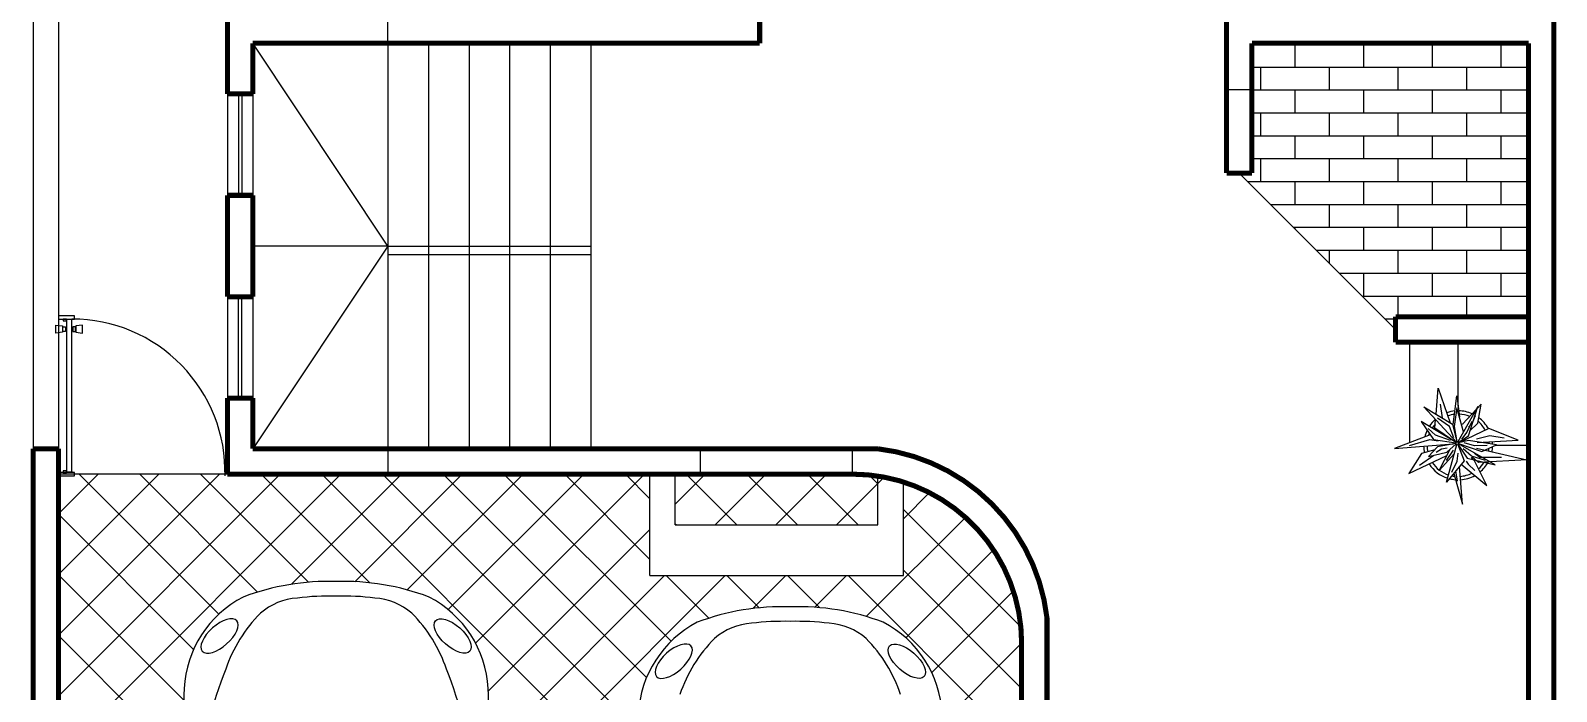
# Model space of a CAD drawing. Header units: millimetres. Extents: x -54.3 to 12.1, y 152.8 to 185.4.
# Drawn here: x -54.3 to -45.27, y 166.7 to 170.61 of the extents above; entities that cross this region are included whole.
import ezdxf

# ---------------------------------------------------------------- set-up
doc = ezdxf.new("R2010")
doc.units = ezdxf.units.MM
doc.header["$LTSCALE"] = 2
for name, color, linetype in [('AUTOS', 244, 'Continuous'), ('AUXILIARES', 210, 'Continuous'), ('DUELA', 35, 'Continuous'), ('MUEBLES', 8, 'Continuous'), ('MUROS', 30, 'Continuous'), ('NIVELES', 3, 'Continuous'), ('PISO EXTERIOR', 55, 'Continuous'), ('PISO INTERIOR', 41, 'Continuous'), ('PLANTAS', 80, 'Continuous'), ('PUERTAS', 47, 'Continuous'), ('VENTANAS', 170, 'Continuous')]:
    doc.layers.add(name, color=color, linetype=linetype)

# ---------------------------------------------------------------- blocks, each defined once
blk = doc.blocks.new('maceta')
for p, q in [((-0.1323, 0.174), (-0.1194, 0.3278)), ((-0.1194, 0.3278), (-0.0485, 0.1231)), ((-0.0321, 0.1131), (-0.0092, 0.2818)), ((-0.0092, 0.2818), (0.0056, 0.1578)), ((-0.0126, 0.0082), (-0.2044, 0.2177)), ((-0.2044, 0.2177), (-0.0352, 0.115)), ((-0.1083, 0.2321), (-0.0969, 0.1525)), ((-0.0098, 0.2117), (-0.0248, 0.1004)), ((0.0307, 0.07), (-0.0098, 0.2117)), ((0.1144, 0.2189), (-0.0035, 0.0092)), ((0.1341, 0.2333), (0.0248, 0.114)), ((0.0585, 0.0451), (0.1144, 0.2189)), ((0.1142, 0.1215), (0.1341, 0.2333)), ((-0.014, 0.0064), (-0.2212, 0.1304)), ((-0.2212, 0.1304), (-0.1476, 0.0232)), ((-0.1393, 0.0917), (-0.135, 0.1419)), ((-0.0244, 0.0127), (-0.1393, 0.0917)), ((-0.0522, 0.1002), (-0.1243, 0.1501)), ((-0.0275, 0.0343), (-0.0522, 0.1002)), ((-0.0352, 0.115), (-0.0092, 0.01)), ((-0.0248, 0.1004), (-0.0087, 0.0101)), ((0.0248, 0.114), (0.0242, 0.1121)), ((0.079, 0.1304), (0.0495, 0.0675)), ((0.0794, 0.1158), (0.0592, 0.0962)), ((0.068, 0.0746), (0.1142, 0.1215)), ((0.0997, 0.1649), (0.0794, 0.1158)), ((-0.1675, 0.0522), (-0.3778, -0.0301)), ((-0.2896, -0.0122), (-0.1691, 0.023)), ((-0.1355, 0.0498), (-0.1787, 0.0899)), ((-0.1691, 0.023), (-0.1207, 0.0169)), ((-0.1476, 0.0232), (-0.015, 0.0036)), ((-0.0473, 0.0183), (-0.1355, 0.0498)), ((-0.0149, 0.001), (-0.1232, -0.0204)), ((-0.0008, 0.0067), (0.0585, 0.0451)), ((0, 0), (0.1377, -0.0462)), ((0.0587, 0.0179), (0.0002, 0.0042)), ((0.1788, 0.0892), (0.0061, 0.0056)), ((0.0495, 0.0675), (0.0172, 0.0253)), ((0.0956, -0.0129), (0.0336, 0.0035)), ((0.2257, -0.0084), (0.0587, 0.0179)), ((0.1072, 0.027), (0.1861, 0.0475)), ((0.1103, 0.0066), (0.3541, 0.0208)), ((0.3541, 0.0208), (0.1788, 0.0892)), ((0.1861, 0.0475), (0.2703, 0.0347)), ((-0.3778, -0.0301), (-0.0308, -0.0022)), ((-0.2188, -0.0599), (-0.2933, -0.1767)), ((-0.2933, -0.1767), (-0.0686, -0.0707)), ((-0.2309, -0.1274), (-0.1466, -0.0692)), ((-0.1403, -0.0379), (-0.2188, -0.0599)), ((-0.1232, -0.0204), (-0.1781, -0.0766)), ((-0.1781, -0.0766), (-0.0692, -0.0509)), ((-0.1318, -0.0508), (-0.1011, -0.0307)), ((-0.115, -0.16), (-0.0496, -0.034)), ((-0.0238, -0.0586), (-0.115, -0.16)), ((-0.1011, -0.0307), (-0.0667, -0.0246)), ((-0.0713, -0.1009), (-0.0298, -0.0399)), ((-0.0699, -0.2291), (-0.0094, -0.005)), ((-0.0692, -0.0509), (-0.0132, -0.0026)), ((-0.0069, -0.1046), (-0.0022, -0.057)), ((-0.0045, -0.0048), (0.0333, -0.1019)), ((-0.0031, -0.004), (0.0515, -0.0873)), ((0.217, -0.1251), (-0.0006, -0.0014)), ((0.077, -0.0743), (0.0279, -0.0311)), ((0.0515, -0.0873), (0.217, -0.1251)), ((0.0948, -0.103), (0.0755, -0.0832)), ((0.1596, -0.101), (0.077, -0.0743)), ((0.1192, -0.1121), (0.0808, -0.0777)), ((0.0952, -0.0578), (0.1274, -0.0805)), ((0.1708, -0.0123), (0.0956, -0.0129)), ((0.1073, -0.0269), (0.405, -0.0972)), ((0.1274, -0.0805), (0.2543, -0.0816)), ((0.1377, -0.0462), (0.2257, -0.0084)), ((0.0333, -0.1019), (-0.0699, -0.2291)), ((-0.039, -0.1701), (-0.0069, -0.1046)), ((-0.0283, -0.1778), (0.0248, -0.3581)), ((-0.0048, -0.2234), (-0.0149, -0.1612)), ((0.0248, -0.3581), (0.0058, -0.1358)), ((0.0165, -0.1225), (0.1675, -0.2484)), ((0.0464, -0.104), (0.057, -0.1221)), ((0.057, -0.1221), (0.0976, -0.1594)), ((0.1675, -0.2484), (0.0948, -0.103)), ((0.405, -0.0972), (0.1192, -0.1121))]:
    blk.add_line(p, q)
blk.add_circle((-0.0073, 0.0025), 0.00774)
at = {"layer": 'MUEBLES'}
for radius, start, end in [(0.2042, 95.44307, 109.2059), (0.2042, 65.85737, 89.11422), (0.2042, 131.1899, 146.8264), (0.1842, 137.32542, 146.57843), (0.1842, 96.90338, 109.21627), (0.1842, 67.9358, 88.27383), (0.1842, 59.11516, 59.45767), (0.1842, 29.18399, 50.22066), (0.2042, 28.85454, 53.37334), (0.2042, 154.16859, 165.89112), (0.1842, 157.78394, 161.32272), (0.1842, 2.70915, 6.55376), (0.2042, 1.55192, 6.23857), (0.2042, 181.68292, 192.64499), (0.1842, 181.36559, 192.31571), (0.1842, 349.49494, 354.66745), (0.2042, 349.22161, 357.67927), (0.2042, 212.62095, 252.47448), (0.1842, 213.42498, 252.21304), (0.1842, 273.94211, 296.35906), (0.1842, 310.71582, 327.0887), (0.2042, 309.30525, 331.05428), (0.2042, 255.56589, 265.56906), (0.1842, 258.44955, 263.18394), (0.2042, 274.03333, 298.81446)]:
    blk.add_arc((-0.0019, -0.0103), radius, start, end, dxfattribs=at)
blk = doc.blocks.new('A$C24DB07CB')
at = {"layer": 'NIVELES', "ltscale": 0.5}
blk.add_blockref('maceta', (0.3778, 0.3581), dxfattribs=at)
blk = doc.blocks.new('A$C0BB47299')
blk.add_blockref('A$C24DB07CB', (0, 0))

msp = doc.modelspace()

# ---------------------------------------------------------------- hatches: boundary and pattern name
at = {"layer": 'DUELA'}
h = msp.add_hatch(dxfattribs=at)
h.set_pattern_fill('AR-BRSTD', color=256, scale=0.002, angle=360, style=0)
h.set_pattern_definition([(360, (-162.43718, 30.71033), (7e-17, 0.1354836), []), (90, (-162.43718, 30.71033), (-0.2032, 0.1354836), [0.1354836, -0.1354836])])
h.paths.add_polyline_path([(-45.4343, 170.5351), (-47.0718, 170.5351), (-47.0718, 169.7661), (-47.1468, 169.7661), (-46.2218, 168.8411), (-46.2218, 168.9161), (-45.4343, 168.9161)])

# ---------------------------------------------------------------- linework, layer by layer
at = {"color": 8, "linetype": 'Continuous'}
for p, q in [((-54.1487, 168.8672), (-54.1109, 168.8625)), ((-54.1487, 168.8199), (-54.1487, 168.8672)), ((-54.1343, 168.9216), (-54.1343, 168.9027)), ((-54.0397, 168.9216), (-54.1343, 168.9216)), ((-54.1343, 168.9027), (-54.0397, 168.9027)), ((-54.1109, 168.8625), (-54.1109, 168.8246)), ((-54.1059, 168.9027), (-54.1059, 168.8933)), ((-54.087, 168.9027), (-54.1059, 168.9027)), ((-54.1059, 168.8933), (-54.087, 168.8933)), ((-54.0872, 168.9003), (-54.087, 167.9992)), ((-54.087, 168.8933), (-54.087, 168.9027)), ((-54.0539, 167.9992), (-54.0541, 168.9003)), ((-54.0397, 168.9027), (-54.0397, 168.9216)), ((-53.9926, 168.8673), (-54.0305, 168.8625)), ((-54.0305, 168.8625), (-54.0304, 168.8247)), ((-53.9926, 168.82), (-53.9926, 168.8673)), ((-54.1109, 168.8246), (-54.1487, 168.8199)), ((-54.1085, 168.8578), (-54.0919, 168.8578)), ((-54.1085, 168.8294), (-54.1085, 168.8578)), ((-54.0919, 168.8294), (-54.1085, 168.8294)), ((-54.0919, 168.8578), (-54.0919, 168.8294)), ((-54.0328, 168.8578), (-54.0494, 168.8578)), ((-54.0494, 168.8578), (-54.0494, 168.8294)), ((-54.0494, 168.8294), (-54.0328, 168.8294)), ((-54.0328, 168.8294), (-54.0328, 168.8578)), ((-54.0304, 168.8247), (-53.9926, 168.82)), ((-54.0397, 167.9945), (-54.1343, 167.9945)), ((-54.1343, 167.9945), (-54.1343, 167.9756)), ((-54.1343, 167.9756), (-54.0397, 167.9756)), ((-54.1059, 168.004), (-54.1059, 167.9945)), ((-54.087, 168.004), (-54.1059, 168.004)), ((-54.1059, 167.9945), (-54.087, 167.9945)), ((-54.087, 167.9945), (-54.087, 168.004)), ((-54.087, 167.9992), (-54.0539, 167.9992)), ((-54.0397, 167.9756), (-54.0397, 167.9945))]:
    msp.add_line(p, q, dxfattribs=at)
msp.add_arc((-54.0539, 167.9969), 0.9058, 358.6535, 90, dxfattribs=at)
msp.add_ellipse((-54.0539, 167.9969), major_axis=(-0.00167, -0.00167), ratio=1, dxfattribs=at)
at = {"layer": 'AUTOS'}
for centre, radius, start, end in [((-52.5358, 165.9174), 1.433, 88.20299, 110.65704), ((-52.4459, 165.9174), 1.433, 69.34296, 91.79701), ((-52.7418, 166.6821), 0.6493, 117.47056, 176.89585), ((-52.6972, 166.8846), 0.3681, 93.57654, 131.06545), ((-52.5326, 165.7682), 1.4956, 88.40228, 97.20641), ((-52.4492, 165.7682), 1.4956, 82.79359, 91.59772), ((-52.2845, 166.8846), 0.3681, 48.93455, 86.42346), ((-52.24, 166.6821), 0.6493, 3.10415, 62.52944), ((-52.3371, 166.5611), 0.8507, 135.03952, 161.51269), ((-52.6446, 166.5611), 0.8507, 18.48731, 44.96048), ((-49.8482, 165.768), 1.433, 88.20299, 110.65704), ((-49.7583, 165.768), 1.433, 69.34296, 91.79701), ((-50.0542, 166.5327), 0.6493, 117.47056, 176.89585), ((-50.0096, 166.7352), 0.3681, 93.57654, 131.06545), ((-49.845, 165.6188), 1.4956, 88.40228, 97.20641), ((-49.7616, 165.6188), 1.4956, 82.79359, 91.59772), ((-49.5969, 166.7352), 0.3681, 48.93455, 86.42346), ((-49.5524, 166.5327), 0.6493, 3.10415, 62.52944), ((-49.6495, 166.4116), 0.8507, 135.03952, 161.51269), ((-49.957, 166.4116), 0.8507, 18.48731, 44.96048), ((-51.2242, 166.046), 2.0739, 157.76563, 175.95499), ((-53.7576, 166.046), 2.0739, 4.04501, 22.23437), ((-49.3942, 166.5332), 4.0002, 177.36171, 185.92065), ((-55.5876, 166.5332), 4.0002, 354.07935, 2.63829)]:
    msp.add_arc(centre, radius, start, end, dxfattribs=at)
at = {"layer": 'AUTOS', "extrusion": (0, 0, -1)}
for centre in [(-53.1806, 167.0278), (-50.493, 166.8784)]:
    msp.add_ellipse(centre, major_axis=(0.102, 0.0903), ratio=0.463754, dxfattribs=at)
at = {"layer": 'AUTOS'}
for centre in [(-51.8012, 167.0278), (-49.1136, 166.8784)]:
    msp.add_ellipse(centre, major_axis=(-0.102, 0.0903), ratio=0.463754, dxfattribs=at)
at = {"layer": 'AUXILIARES'}
for p, q in [((-52.1843, 170.5351), (-52.1843, 170.6851)), ((-47.0718, 170.2584), (-47.2218, 170.2584)), ((-52.1843, 168.1351), (-52.1843, 167.9851))]:
    msp.add_line(p, q, dxfattribs=at)
at = {"layer": 'MUROS'}
for p, q in [((-54.2843, 180.1351), (-54.2843, 168.1351)), ((-54.1343, 179.9851), (-54.1343, 168.1351)), ((-53.1343, 170.2351), (-53.1343, 169.6351)), ((-52.9843, 170.2351), (-52.9843, 169.6351)), ((-53.1343, 169.0351), (-53.1343, 168.4351)), ((-52.9843, 169.0351), (-52.9843, 168.4351))]:
    msp.add_line(p, q, dxfattribs=at)
at = {"layer": 'MUROS', "const_width": 0.03}
for points in [[(-45.2843, 178.1351), (-45.2843, 165.2851)], [(-53.1343, 171.5094), (-53.1343, 170.2351)], [(-49.9843, 170.5351), (-49.9843, 170.6851)], [(-47.2218, 170.6851), (-47.2218, 169.7661)], [(-52.9843, 170.5351), (-52.9843, 170.2351)], [(-52.9843, 170.5351), (-49.9843, 170.5351)], [(-47.0718, 170.5351), (-45.4343, 170.5351)], [(-47.0718, 170.5351), (-47.0718, 169.7661)], [(-45.4343, 165.4351), (-45.4343, 170.5351)], [(-53.1343, 170.2351), (-52.9843, 170.2351)], [(-47.0718, 169.7661), (-47.2218, 169.7661)], [(-53.1343, 169.6351), (-53.1343, 169.0351)], [(-53.1343, 169.6351), (-52.9843, 169.6351)], [(-52.9843, 169.6351), (-52.9843, 169.0351)], [(-53.1343, 169.0351), (-52.9843, 169.0351)], [(-45.4343, 168.9161), (-46.2218, 168.9161)], [(-46.2218, 168.9161), (-46.2218, 168.7661)], [(-45.4343, 168.7661), (-46.2218, 168.7661)], [(-53.1343, 168.4351), (-53.1343, 167.9851)], [(-53.1343, 168.4351), (-52.9843, 168.4351)], [(-52.9843, 168.4351), (-52.9843, 168.1351)], [(-54.2843, 168.1351), (-54.2843, 162.1351)], [(-54.2843, 168.1351), (-54.1343, 168.1351)], [(-54.1343, 168.1351), (-54.1343, 162.2851)], [(-52.9843, 168.1351), (-49.2843, 168.1351)], [(-53.1343, 167.9851), (-49.4343, 167.9851)], [(-48.2843, 167.1351), (-48.2843, 165.4351)], [(-48.4343, 166.9851), (-48.4343, 164.5749)]]:
    msp.add_lwpolyline(points, dxfattribs=at)
for points in [[(-48.2843, 167.1351, 0.347922), (-49.2843, 168.1351)], [(-48.4343, 166.9851, 0.414214), (-49.4343, 167.9851)]]:
    msp.add_lwpolyline(points, format="xyb", dxfattribs=at)
at = {"layer": 'PISO EXTERIOR'}
for p, q in [((-54.1343, 167.7501), (-53.8993, 167.9851)), ((-54.1343, 167.3909), (-53.5401, 167.9851)), ((-54.1343, 167.0316), (-53.1809, 167.9851)), ((-54.1343, 166.6724), (-52.8216, 167.9851)), ((-54.1343, 166.3132), (-52.4624, 167.9851)), ((-53.1343, 167.9851), (-54.1343, 167.9851)), ((-53.1843, 167.1573), (-54.0121, 167.9851)), ((-52.9554, 167.2876), (-53.6529, 167.9851)), ((-52.6541, 167.3455), (-53.2937, 167.9851)), ((-52.2914, 167.342), (-52.9345, 167.9851)), ((-52.7547, 167.3336), (-52.1032, 167.9851)), ((-50.6972, 166.107), (-52.5753, 167.9851)), ((-52.3802, 167.3489), (-51.744, 167.9851)), ((-50.7058, 166.4748), (-52.216, 167.9851)), ((-52.0697, 167.3001), (-51.3848, 167.9851)), ((-50.6538, 166.782), (-51.8568, 167.9851)), ((-51.8272, 167.1834), (-51.0256, 167.9851)), ((-51.6659, 166.9856), (-50.6664, 167.9851)), ((-50.5089, 166.9963), (-51.4976, 167.9851)), ((-50.6343, 167.4809), (-51.1384, 167.9851)), ((-50.6343, 167.8401), (-50.7792, 167.9851)), ((-50.6343, 167.3851), (-50.6343, 167.9851)), ((-50.4843, 167.6851), (-50.4843, 167.9851)), ((-50.4843, 167.808), (-50.3072, 167.9851)), ((-50.12, 167.6851), (-50.42, 167.9851)), ((-50.248, 167.6851), (-49.948, 167.9851)), ((-49.7608, 167.6851), (-50.0608, 167.9851)), ((-49.8888, 167.6851), (-49.5888, 167.9851)), ((-49.4016, 167.6851), (-49.7016, 167.9851)), ((-49.5295, 167.6851), (-49.2472, 167.9674)), ((-49.2843, 167.927), (-49.3377, 167.9804)), ((-49.2843, 167.6851), (-49.2843, 167.9737)), ((-49.1343, 167.3851), (-49.1343, 167.939)), ((-49.1343, 167.7211), (-48.9797, 167.8757)), ((-53.3342, 166.948), (-54.1343, 167.748)), ((-50.4792, 167.6851), (-50.4843, 167.6901)), ((-49.3536, 167.1426), (-48.7666, 167.7295)), ((-48.4389, 167.0816), (-49.1343, 167.777)), ((-51.5909, 166.7013), (-50.6343, 167.658)), ((-49.1199, 167.0171), (-48.6002, 167.5367)), ((-48.4343, 166.7178), (-49.1343, 167.4178)), ((-53.3928, 166.6473), (-54.1343, 167.3888)), ((-51.592, 166.3411), (-50.548, 167.3851)), ((-51.5127, 166.0612), (-50.1888, 167.3851)), ((-50.2859, 167.1325), (-50.5384, 167.3851)), ((-49.9883, 167.1941), (-50.1792, 167.3851)), ((-50.0245, 167.1901), (-49.8295, 167.3851)), ((-49.6302, 167.1952), (-49.82, 167.3851)), ((-49.658, 167.1974), (-49.4703, 167.3851)), ((-48.4343, 166.3585), (-49.4608, 167.3851)), ((-48.966, 166.8117), (-48.4833, 167.2944)), ((-53.3865, 166.2818), (-54.1343, 167.0296)), ((-48.902, 166.5166), (-48.4343, 166.9843))]:
    msp.add_line(p, q, dxfattribs=at)
at = {"layer": 'PISO INTERIOR'}
for p, q in [((-52.1843, 169.3351), (-52.9843, 170.5351)), ((-52.1843, 170.5351), (-52.1843, 168.1351)), ((-51.9443, 170.5351), (-51.9443, 168.1351)), ((-51.7043, 170.5351), (-51.7043, 168.1351)), ((-51.4643, 170.5351), (-51.4643, 168.1351)), ((-51.2243, 170.5351), (-51.2243, 168.1351)), ((-50.9843, 170.5351), (-50.9843, 168.1351)), ((-47.1468, 169.7661), (-46.2218, 168.8411)), ((-52.1843, 169.3351), (-52.9843, 169.3351)), ((-52.1843, 169.3351), (-52.9843, 168.1351)), ((-52.1843, 169.3351), (-50.9843, 169.3351)), ((-52.1843, 169.2851), (-50.9843, 169.2851)), ((-46.1369, 168.1715), (-46.1369, 168.7661)), ((-45.8512, 168.3867), (-45.8512, 168.7661)), ((-45.6279, 168.1561), (-45.4343, 168.1561))]:
    msp.add_line(p, q, dxfattribs=at)
at = {"layer": 'PUERTAS'}
for p, q in [((-50.3343, 167.9851), (-50.3343, 168.1351)), ((-49.4343, 167.9851), (-49.4343, 168.1351)), ((-50.4843, 167.6851), (-49.2843, 167.6851)), ((-50.6343, 167.3851), (-49.1343, 167.3851))]:
    msp.add_line(p, q, dxfattribs=at)
at = {"layer": 'VENTANAS'}
for p, q in [((-53.0693, 170.2351), (-53.0693, 169.6351)), ((-53.0493, 170.2351), (-53.0493, 169.6351)), ((-53.0493, 170.2351), (-53.0493, 169.6351)), ((-53.0693, 168.4351), (-53.0693, 169.0351)), ((-53.0493, 168.4351), (-53.0493, 169.0351)), ((-53.0493, 168.4351), (-53.0493, 169.0351))]:
    msp.add_line(p, q, dxfattribs=at)

# ---------------------------------------------------------------- block references
at = {"layer": 'PLANTAS'}
msp.add_blockref('A$C0BB47299', (-46.2271, 167.8082), dxfattribs=at)

doc.saveas('drawing.dxf')
